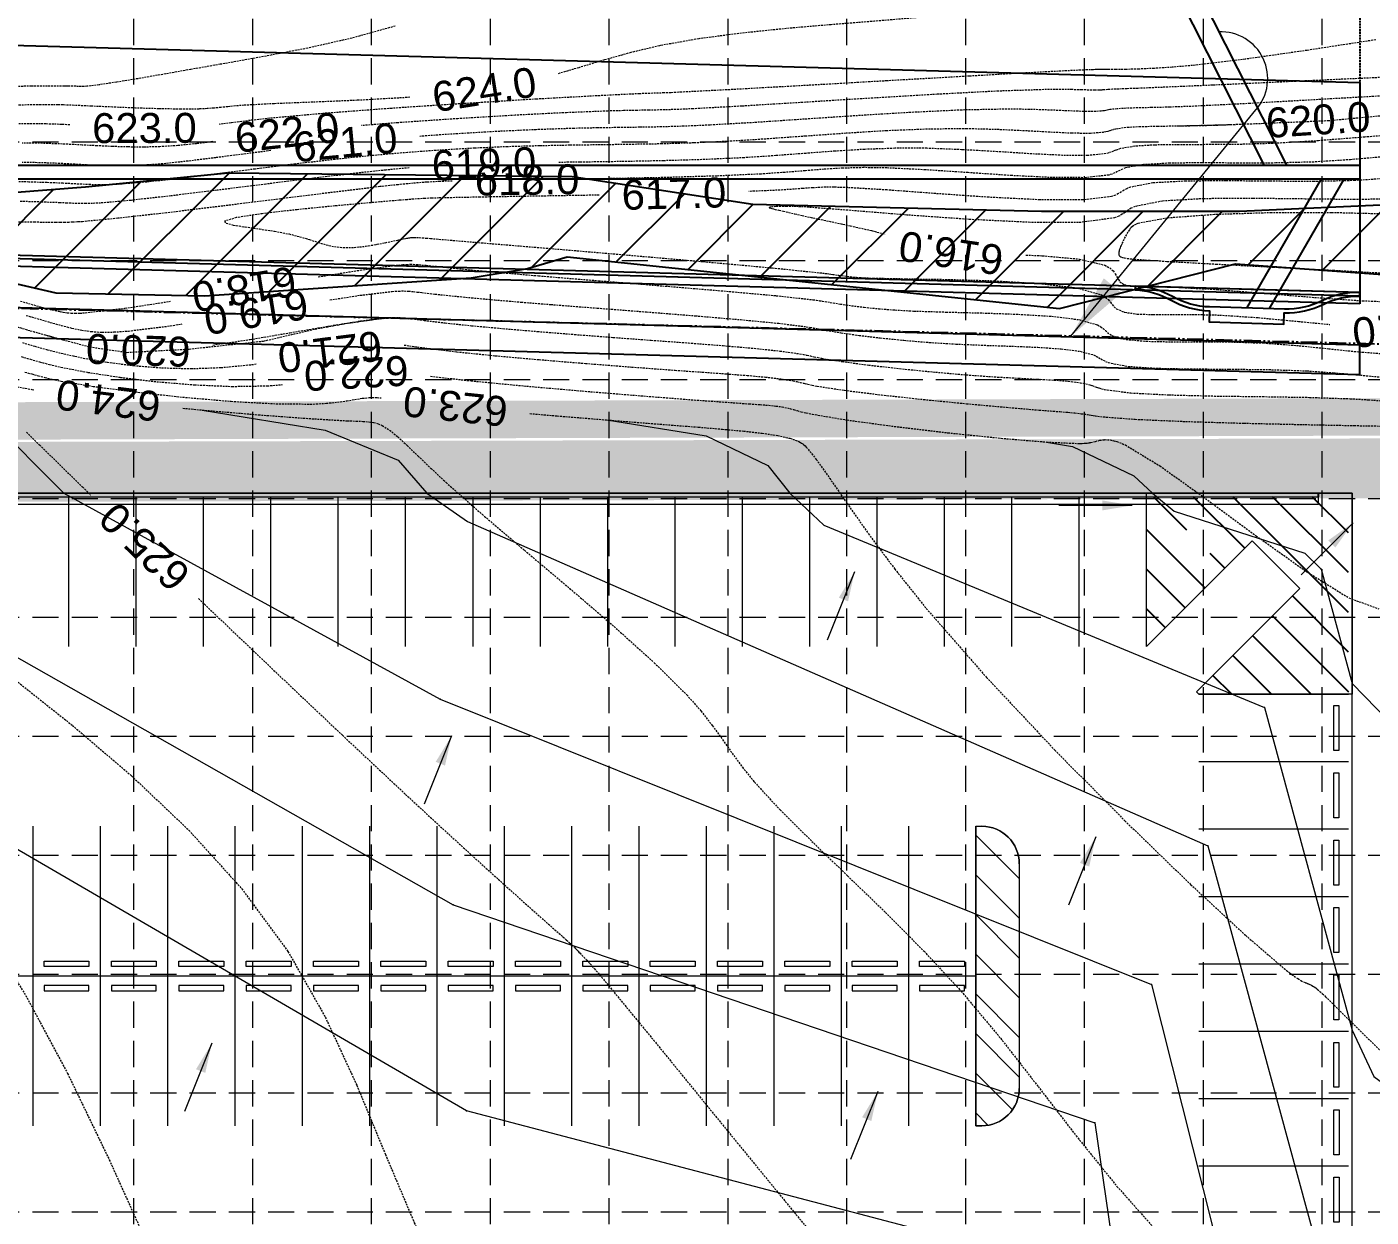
# Model space of a CAD drawing. Extents: x 299711 to 300729, y 199411 to 200048.
# Drawn here: x 300078.5 to 300258.1, y 199807.9 to 199966.8 of the extents above; entities that cross this region are included whole.
import ezdxf
from ezdxf.enums import TextEntityAlignment as Align

# ---------------------------------------------------------------- set-up
doc = ezdxf.new("R2010")
doc.units = 0
doc.header["$MEASUREMENT"] = 0
doc.linetypes.add('HIDDEN', pattern=[0.375, 0.25, -0.125])
doc.linetypes.add('PHANTOM', pattern=[3.8, 2.25, -0.35, 0.25, -0.35, 0.25, -0.35])
for name, color, linetype in [('CONT-1', 252, 'Continuous'), ('CONT-2', 252, 'Continuous'), ('FIRM ON CONTOUR', 6, 'Continuous'), ('GRID', 254, 'HIDDEN'), ('Hide-Mark', 7, 'Continuous'), ('LIMITS OF DISTURBANCE', 1, 'HIDDEN'), ('PRO-CONCRETE', 5, 'Continuous'), ('PRO-CURB', 5, 'Continuous'), ('PRO-GRADE', 2, 'Continuous'), ('PRO-GRADE-ARROWS', 5, 'Continuous'), ('PRO-GUTTER LIP', 8, 'Continuous'), ('PRO-INLET', 6, 'Continuous'), ('PRO-PARKING', 6, 'Continuous'), ('PRO-PARKING-STOPS', 6, 'Continuous'), ('PRO-PAVEMENT', 1, 'Continuous'), ('PRO-ROW', 1, 'PHANTOM'), ('PRO-STORM SYS', 6, 'Continuous'), ('PRO-SUBGRADE', 5, 'Continuous'), ('PRO-SW-STREET', 6, 'Continuous'), ('SILT FENCE', 200, 'Continuous'), ('STREET-NAME', 1, 'Continuous'), ('WATER', 5, 'Continuous')]:
    doc.layers.add(name, color=color, linetype=linetype)
doc.styles.get("Standard").update_dxf_attribs({"font": 'ARIAL.TTF'})

msp = doc.modelspace()

# ---------------------------------------------------------------- hatches: boundary and pattern name
at = {"layer": 'PRO-PARKING', "linetype": 'Continuous'}
h = msp.add_hatch(dxfattribs=at)
h.set_pattern_fill('ANSI31', scale=30, angle=90, style=0)
h.paths.add_polyline_path([(300228.07, 199884.07), (300237.51, 199893.51), (300237.51, 199900.32), (300231.76, 199902.18), (300229.49, 199904.08), (300228.07, 199904.08)])
h.paths.add_polyline_path([(300232.74, 199898.1, -1), (300237.18, 199898.1, -1)], flags=16)
h.paths.add_polyline_path([(300242.21, 199898.21), (300248.58, 199891.85), (300237.51, 199880.79), (300237.51, 199878.75), (300255.06, 199878.75), (300255.06, 199880.95), (300251.9, 199892.58), (300249.37, 199894.15), (300243.35, 199898.43), (300237.51, 199900.32), (300237.51, 199893.51)])
h.paths.add_polyline_path([(300237.51, 199880.79), (300235.93, 199879.2), (300237, 199878.75), (300237.51, 199878.75)])
h.paths.add_polyline_path([(300235.48, 199878.75), (300237, 199878.75), (300235.93, 199879.2)])
h.paths.add_polyline_path([(300237.51, 199877.71), (300237.51, 199878.54), (300237, 199878.75), (300235.48, 199878.75), (300234.74, 199878.01), (300235.07, 199877.71)])
h.paths.add_polyline_path([(300239.53, 199877.71), (300237.51, 199878.54), (300237.51, 199877.71)])
h.paths.add_polyline_path([(300237.51, 199878.75), (300237.51, 199878.54), (300239.53, 199877.71), (300255.06, 199877.71), (300255.06, 199878.75)])
h.paths.add_polyline_path([(300255.06, 199890.62), (300251.9, 199892.58), (300255.06, 199880.95)])
h.paths.add_polyline_path([(300249.24, 199896.53), (300243.35, 199898.43), (300249.37, 199894.15), (300251.9, 199892.58), (300251.4, 199894.4)], flags=17)
h.paths.add_polyline_path([(300251.4, 199894.4), (300251.9, 199892.58), (300255.06, 199890.62), (300255.06, 199904.14, -0.18264), (300254.9, 199904.58), (300253.06, 199904.58), (300253.06, 199904.08), (300237.51, 199904.08), (300237.51, 199902.71), (300242.72, 199898.88), (300243.35, 199898.43), (300249.24, 199896.53)])
h.paths.add_polyline_path([(300237.51, 199902.71), (300237.51, 199900.32), (300243.35, 199898.43), (300242.72, 199898.88)])
h.paths.add_polyline_path([(300237.51, 199900.32), (300237.51, 199902.71), (300235.95, 199903.87), (300235.66, 199904.08), (300229.49, 199904.08), (300231.76, 199902.18)])
h.paths.add_polyline_path([(300235.66, 199904.08), (300235.95, 199903.87), (300237.51, 199902.71), (300237.51, 199904.08)])
h.paths.add_polyline_path([(300233.03, 199896.75), (300237.1, 199896.75), (300237.1, 199899.75), (300233.03, 199899.75)], flags=24)
at = {"layer": 'PRO-PARKING', "linetype": 'Continuous', "lineweight": 0}
h = msp.add_hatch(dxfattribs=at)
h.set_pattern_fill('ANSI31', scale=30, angle=90, style=0)
edge = h.paths.add_edge_path()
edge.add_line((300205.25, 199820.07), (300205.25, 199860.07))
edge.add_line((300205.25, 199860.07), (300206.07, 199860.07))
edge.add_arc((300206.07, 199855.07), 5, 0.0021, 90, ccw=False)
edge.add_line((300211.07, 199855.07), (300211.07, 199825.07))
edge.add_arc((300206.07, 199825.07), 5, -90, 0.0021, ccw=False)
edge.add_line((300206.07, 199820.07), (300205.25, 199820.07))
at = {"layer": 'WATER'}
h = msp.add_hatch(dxfattribs=at)
h.set_pattern_fill('ANSI31', color=256, scale=60, style=0)
h.paths.add_polyline_path([(300024.18, 199948.5), (300022.34, 199944.48), (300033.27, 199938.38), (300054.73, 199935.24), (300069.35, 199934.28), (300082.32, 199931.31), (300102.17, 199930.9), (300137.81, 199933.31), (300145.36, 199934.58), (300150.65, 199936.13), (300216.43, 199929.21), (300239.97, 199935.21), (300309.48, 199930.14), (300388.06, 199931.32), (300401.65, 199934.28), (300431.19, 199932.51), (300460.14, 199930.14), (300468.41, 199924.83), (300479.63, 199924.24), (300485.54, 199921.88), (300518.63, 199923.65), (300538.71, 199920.1), (300525.12, 199922.47), (300533.1, 199864.82), (300538.77, 199829.85), (300537.83, 199784.49), (300528.37, 199740.08), (300530.26, 199724.02), (300532.15, 199712.68), (300534.04, 199695.67), (300534.04, 199677.71), (300534.04, 199662.6), (300533.1, 199645.59), (300531.21, 199633.3), (300531.21, 199613.46), (300531.21, 199603.06), (300531.21, 199589.83), (300531.36, 199574.7), (300530.43, 199553.34), (300539.72, 199544.05), (300551.33, 199541.73), (300549.94, 199549.62), (300551.33, 199555.19), (300545.42, 199554.57), (300540.69, 199561.46), (300536.47, 199582.13), (300537.35, 199596.58), (300538.79, 199622.53), (300540.18, 199640.64), (300539.25, 199662), (300539.72, 199694.97), (300536.93, 199713.54), (300535.07, 199727.47), (300535.54, 199739.55), (300544.71, 199775.38), (300545.8, 199796.59), (300544.83, 199821.74), (300545.76, 199845.42), (300538.32, 199864.46), (300537.86, 199884.89), (300536.47, 199912.75), (300537.87, 199929.16), (300536.02, 199947.27), (300545.31, 199971.88), (300539.73, 199994.17), (300535.55, 200011.35), (300523.47, 200017.86), (300528.58, 199979.31), (300523.94, 199961.2), (300513.72, 199943.56), (300495.6, 199941.23), (300472.38, 199944.49), (300446.83, 199946.81), (300411.06, 199943.56), (300349.74, 199935.2), (300335.81, 199937.52), (300307.01, 199940.31), (300271.24, 199943.56), (300240.5, 199942.18), (300214.02, 199942.18), (300175.46, 199943.1), (300151.31, 199946.82), (300105.32, 199947.28), (300086.27, 199945.43), (300062.12, 199943.57), (300053.29, 199943.57)])

# ---------------------------------------------------------------- linework, layer by layer
at = {"layer": 'CONT-1', "color": 25, "linetype": 'HIDDEN', "lineweight": 0}
for points in [[(300127.67, 199966.94), (300121.9, 199965.34), (300115.98, 199964), (300110.06, 199962.87), (300104.29, 199961.84), (300100.33, 199961.15), (300096.63, 199960.5), (300093.29, 199959.92), (300090.41, 199959.45), (300088.1, 199959.1), (300086.46, 199958.91), (300086.05, 199958.88), (300085.7, 199958.88), (300085.37, 199958.88), (300085.02, 199958.9), (300084.6, 199958.91), (300084.09, 199958.93), (300083.99, 199958.93), (300083.89, 199958.94), (300083.78, 199958.94), (300083.67, 199958.94), (300083.56, 199958.94), (300083.44, 199958.94), (300079.06, 199958.92), (300072.69, 199958.79)], [(300241.03, 199953.83), (300239.48, 199953.75), (300235.73, 199953.63), (300232.44, 199953.58), (300229.6, 199953.54), (300227.24, 199953.49), (300225.34, 199953.39), (300223.92, 199953.18), (300223.65, 199953.11), (300223.4, 199953.03), (300223.15, 199952.96), (300222.9, 199952.88), (300222.63, 199952.81), (300222.34, 199952.75), (300220.56, 199952.61), (300218.13, 199952.63), (300215.15, 199952.77), (300211.74, 199952.96), (300208.01, 199953.13), (300204.06, 199953.23), (300198.77, 199953.18), (300193.37, 199952.96), (300187.93, 199952.63), (300182.5, 199952.24), (300177.17, 199951.86), (300171.99, 199951.54), (300167.58, 199951.34), (300163.32, 199951.21), (300159.15, 199951.14), (300155.06, 199951.08), (300151, 199951.03), (300146.94, 199950.95), (300142.67, 199950.83), (300138.33, 199950.64), (300133.88, 199950.39), (300129.31, 199950.06), (300124.56, 199949.65), (300119.63, 199949.14), (300114.31, 199948.52), (300108.94, 199947.85), (300103.71, 199947.18), (300098.83, 199946.58), (300094.49, 199946.11), (300090.88, 199945.82), (300089.42, 199945.76), (300088.12, 199945.74), (300086.92, 199945.77), (300085.76, 199945.82), (300084.57, 199945.88), (300083.29, 199945.95), (300081.14, 199946.04), (300078.73, 199946.12), (300076.14, 199946.17)], [(300260.19, 199941.83), (300252.78, 199942.02), (300244.77, 199942.01), (300237.14, 199941.77), (300230.86, 199941.3), (300226.9, 199940.58), (300226.63, 199940.46), (300226.39, 199940.33), (300226.2, 199940.2), (300226.04, 199940.05), (300225.9, 199939.9), (300225.78, 199939.74), (300225.58, 199939.44), (300225.39, 199939.12), (300225.21, 199938.79), (300225.05, 199938.46), (300224.9, 199938.13), (300224.76, 199937.82), (300224.68, 199937.65), (300224.61, 199937.49), (300224.55, 199937.33), (300224.49, 199937.18), (300224.44, 199937.04), (300224.4, 199936.9), (300224.37, 199936.76), (300224.36, 199936.63), (300224.36, 199936.51), (300224.38, 199936.4), (300224.43, 199936.3), (300224.51, 199936.21), (300224.65, 199936.11), (300224.85, 199936.04), (300225.12, 199935.98), (300225.47, 199935.92), (300225.9, 199935.87), (300226.42, 199935.82), (300230.85, 199935.52), (300237.35, 199935.16), (300245.03, 199934.75), (300253, 199934.34), (300260.38, 199933.93)], [(300103.3, 199924.35), (300108.28, 199925.09), (300113.61, 199925.99), (300118.65, 199926.86), (300123.05, 199927.57), (300126.48, 199927.97), (300127.47, 199928.02), (300128.32, 199928.01), (300129.1, 199927.96), (300129.86, 199927.87), (300130.65, 199927.76), (300131.54, 199927.64), (300134.33, 199927.3), (300137.89, 199926.93), (300142.07, 199926.55), (300146.71, 199926.16), (300151.66, 199925.76), (300156.78, 199925.37), (300161.9, 199924.99), (300166.86, 199924.63), (300171.5, 199924.27), (300175.63, 199923.91), (300179.09, 199923.55), (300181.72, 199923.18), (300182.24, 199923.09), (300182.71, 199922.99), (300183.17, 199922.89), (300183.63, 199922.79), (300184.13, 199922.69), (300184.67, 199922.58), (300187.39, 199922.14), (300190.95, 199921.67), (300195.09, 199921.2), (300199.52, 199920.76), (300203.98, 199920.37), (300208.2, 199920.07), (300210.99, 199919.92), (300213.49, 199919.79), (300215.71, 199919.67), (300217.62, 199919.52), (300219.23, 199919.32), (300220.52, 199919.03), (300220.82, 199918.93), (300221.11, 199918.83), (300221.4, 199918.72), (300221.72, 199918.62), (300222.07, 199918.51), (300222.46, 199918.41), (300225.97, 199917.95), (300231.06, 199917.69), (300237.14, 199917.54), (300243.61, 199917.46), (300249.86, 199917.36), (300255.29, 199917.18), (300257.68, 199917.04), (300259.7, 199916.89)], [(300076.8, 199926.88), (300078.91, 199926.26), (300081.01, 199925.66), (300083.1, 199925.1), (300083.46, 199925.01)], [(300078.42, 199912.69), (300080.13, 199911.01), (300085.88, 199905.4), (300086.98, 199904.34)], [(300101.4, 199890.48), (300102.18, 199889.73), (300111.45, 199880.9), (300120.62, 199872.23), (300129.06, 199864.33), (300133.73, 199860.02), (300137.86, 199856.24), (300141.45, 199852.99), (300144.5, 199850.25), (300147.01, 199848.02), (300148.98, 199846.28), (300149.57, 199845.77), (300150.09, 199845.31), (300150.54, 199844.91), (300150.94, 199844.55), (300151.28, 199844.23), (300151.57, 199843.95), (300151.72, 199843.81), (300151.85, 199843.67), (300151.98, 199843.53), (300152.11, 199843.4), (300152.23, 199843.27), (300152.37, 199843.13), (300152.61, 199842.88), (300152.9, 199842.58), (300153.26, 199842.2), (300153.72, 199841.7), (300154.29, 199841.05), (300155.02, 199840.22), (300162.2, 199831.52), (300173.38, 199817.8), (300186.91, 199801.3)]]:
    msp.add_lwpolyline(points, dxfattribs=at)
at = {"layer": 'CONT-2', "color": 43, "linetype": 'HIDDEN', "lineweight": 0}
for points in [[(300258.78, 199974.02), (300251.76, 199972.64), (300243.9, 199971.71), (300235.74, 199971.08), (300227.79, 199970.64), (300220.6, 199970.24), (300216.09, 199969.92), (300212.06, 199969.57), (300208.33, 199969.19), (300204.71, 199968.81), (300201.02, 199968.42), (300197.06, 199968.04), (300191.72, 199967.59), (300185.93, 199967.13), (300179.94, 199966.62), (300173.97, 199966), (300168.23, 199965.25), (300162.97, 199964.32), (300159.16, 199963.41), (300155.63, 199962.42), (300152.21, 199961.39), (300149.35, 199960.56)], [(300258.7, 199965.11), (300249.53, 199963.7), (300241.26, 199962.52), (300234.23, 199961.69), (300231.49, 199961.45), (300229.09, 199961.3), (300227.04, 199961.2), (300225.33, 199961.16), (300223.97, 199961.14), (300222.97, 199961.14), (300222.75, 199961.14), (300222.55, 199961.14), (300222.37, 199961.14), (300222.2, 199961.14), (300222.04, 199961.14), (300221.89, 199961.14), (300221.85, 199961.14), (300221.81, 199961.14), (300221.77, 199961.14), (300221.74, 199961.14), (300221.7, 199961.14), (300221.66, 199961.14), (300221.46, 199961.13), (300221.23, 199961.13), (300220.94, 199961.12), (300220.6, 199961.11), (300220.18, 199961.1), (300219.67, 199961.08), (300213.67, 199960.78), (300204.39, 199960.26), (300193.37, 199959.63), (300182.18, 199958.99), (300172.39, 199958.45), (300165.56, 199958.1), (300164.49, 199958.05), (300163.61, 199958.02), (300162.84, 199957.99), (300162.09, 199957.97), (300161.28, 199957.94), (300160.31, 199957.91), (300154.65, 199957.63), (300146.54, 199957.19), (300137.04, 199956.61), (300127.18, 199955.96), (300118, 199955.27), (300110.55, 199954.6), (300107.92, 199954.3), (300105.74, 199954.03), (300104.14, 199953.82)], [(300260.35, 199960.12), (300248.05, 199959.56), (300236.94, 199959.05), (300228.65, 199958.7), (300226.87, 199958.63), (300225.46, 199958.58), (300224.38, 199958.54), (300223.55, 199958.5), (300222.92, 199958.47), (300222.42, 199958.43), (300222.31, 199958.42), (300222.2, 199958.41), (300222.1, 199958.4), (300221.99, 199958.4), (300221.88, 199958.39), (300221.77, 199958.38), (300221.16, 199958.38), (300220.38, 199958.4), (300219.39, 199958.43), (300218.14, 199958.46), (300216.6, 199958.48), (300214.72, 199958.47), (300208.26, 199958.26), (300200.12, 199957.84), (300191.14, 199957.31), (300182.15, 199956.75), (300173.98, 199956.25), (300167.48, 199955.9), (300165.19, 199955.8), (300163.29, 199955.75), (300161.59, 199955.71), (300159.94, 199955.69), (300158.16, 199955.65), (300156.07, 199955.6), (300150.58, 199955.38), (300143.71, 199955.04), (300136.02, 199954.58), (300128.07, 199954.04), (300123.18, 199953.65)], [(300129.63, 199957.44), (300128.89, 199957.38), (300122.61, 199957.03), (300116.67, 199956.78), (300111.49, 199956.58), (300107.47, 199956.37), (300106.3, 199956.28), (300105.29, 199956.18), (300104.38, 199956.08), (300103.48, 199956), (300102.54, 199955.92), (300101.47, 199955.87), (300099, 199955.85), (300096.09, 199955.9), (300092.97, 199956), (300089.88, 199956.13), (300087.06, 199956.25), (300084.75, 199956.36), (300083.98, 199956.39), (300083.28, 199956.41), (300082.62, 199956.43), (300081.93, 199956.43), (300081.16, 199956.44), (300080.27, 199956.43), (300076.26, 199956.38)], [(300261.45, 199957.72), (300251.37, 199957.15), (300241.91, 199956.61), (300234.03, 199956.22), (300231.19, 199956.12), (300228.83, 199956.06), (300226.9, 199956.02), (300225.36, 199955.97), (300224.14, 199955.9), (300223.19, 199955.79), (300223, 199955.75), (300222.81, 199955.72), (300222.63, 199955.68), (300222.44, 199955.64), (300222.24, 199955.61), (300222.03, 199955.58), (300220.86, 199955.52), (300219.3, 199955.55), (300217.38, 199955.63), (300215.09, 199955.73), (300212.43, 199955.82), (300209.42, 199955.85), (300203.36, 199955.73), (300196.58, 199955.41), (300189.46, 199954.98), (300182.36, 199954.51), (300175.65, 199954.06), (300169.7, 199953.72), (300166.29, 199953.57), (300163.24, 199953.48), (300160.38, 199953.43), (300157.58, 199953.39), (300154.68, 199953.35), (300151.54, 199953.28), (300146.51, 199953.11), (300140.91, 199952.85), (300134.91, 199952.5), (300130.96, 199952.22)], [(300084.17, 199953.76), (300083.12, 199953.81), (300082.04, 199953.85), (300081, 199953.87), (300079.91, 199953.89), (300078.72, 199953.89), (300077.36, 199953.88)], [(300103.29, 199951.51), (300101.12, 199951.24), (300098.64, 199950.99), (300096.2, 199950.83), (300094.09, 199950.78), (300091.97, 199950.8), (300089.87, 199950.86), (300087.82, 199950.96), (300085.83, 199951.06), (300083.94, 199951.16), (300082.4, 199951.22), (300080.9, 199951.27), (300079.4, 199951.31), (300077.83, 199951.33)], [(300263.44, 199952.61), (300257.26, 199952.12), (300251.04, 199951.63), (300244.96, 199951.27), (300240.45, 199951.14), (300236.24, 199951.11), (300232.44, 199951.1), (300229.16, 199951.06), (300226.51, 199950.9), (300224.61, 199950.58), (300224.27, 199950.47), (300223.96, 199950.36), (300223.67, 199950.24), (300223.37, 199950.12), (300223.04, 199950.01), (300222.67, 199949.91), (300220.27, 199949.66), (300216.86, 199949.68), (300212.73, 199949.88), (300208.14, 199950.17), (300203.37, 199950.44), (300198.71, 199950.62), (300194.42, 199950.62), (300190.37, 199950.48), (300186.45, 199950.24), (300182.54, 199949.95), (300178.52, 199949.64), (300174.29, 199949.36), (300169.03, 199949.12), (300163.51, 199948.96), (300157.9, 199948.85), (300152.38, 199948.77), (300149.53, 199948.74)], [(300111.05, 199950.31), (300107.71, 199949.89), (300103.7, 199949.37), (300099.99, 199948.91), (300096.6, 199948.55), (300093.54, 199948.33), (300091.72, 199948.27), (300090.01, 199948.27), (300088.38, 199948.31), (300086.8, 199948.38), (300085.22, 199948.47), (300083.62, 199948.56), (300081.76, 199948.64), (300079.83, 199948.7), (300077.81, 199948.74)], [(300129.55, 199948.01), (300126.42, 199947.72), (300122.66, 199947.32), (300116.81, 199946.63), (300110.39, 199945.84), (300103.88, 199945.02), (300097.72, 199944.27), (300092.37, 199943.67), (300088.3, 199943.31), (300087.23, 199943.26), (300086.32, 199943.24), (300085.49, 199943.24), (300084.68, 199943.27), (300083.83, 199943.3), (300082.88, 199943.35), (300080.43, 199943.44), (300077.48, 199943.53)], [(300260.02, 199949.51), (300255.34, 199949.1), (300250.44, 199948.79), (300245.35, 199948.66), (300240.27, 199948.65), (300235.46, 199948.68), (300231.18, 199948.64), (300227.69, 199948.44), (300225.27, 199948), (300224.87, 199947.85), (300224.52, 199947.68), (300224.19, 199947.52), (300223.85, 199947.35), (300223.47, 199947.19), (300223.03, 199947.05), (300219.95, 199946.7), (300215.45, 199946.71), (300210.04, 199946.98), (300204.22, 199947.37), (300198.5, 199947.75), (300193.38, 199948), (300190.26, 199948.04), (300187.53, 199947.97), (300184.99, 199947.82), (300182.44, 199947.62), (300179.7, 199947.4), (300176.56, 199947.19), (300170.64, 199946.92), (300163.82, 199946.72), (300156.61, 199946.57), (300155.29, 199946.56)], [(300135.29, 199946.25), (300133.68, 199946.19), (300131.9, 199946.1), (300130.09, 199945.96), (300128.06, 199945.76), (300125.64, 199945.5), (300119.66, 199944.78), (300112.4, 199943.88), (300104.62, 199942.91), (300097.1, 199942), (300090.6, 199941.27), (300085.88, 199940.82), (300085.2, 199940.78), (300084.6, 199940.75), (300084.04, 199940.73), (300083.5, 199940.72), (300082.93, 199940.72), (300082.31, 199940.72), (300079.52, 199940.74), (300076.05, 199940.77)], [(300259.47, 199946.55), (300255.89, 199946.31), (300250.46, 199946.19), (300244.58, 199946.22), (300238.72, 199946.28), (300233.34, 199946.24), (300228.92, 199946), (300225.92, 199945.42), (300225.46, 199945.23), (300225.07, 199945.01), (300224.71, 199944.8), (300224.33, 199944.58), (300223.91, 199944.38), (300223.39, 199944.19), (300219.56, 199943.73), (300213.83, 199943.74), (300207.01, 199944.08), (300199.92, 199944.57), (300193.36, 199945.06), (300188.15, 199945.37), (300186.33, 199945.42), (300184.84, 199945.41), (300183.5, 199945.35), (300182.14, 199945.25), (300180.61, 199945.14), (300178.73, 199945.02), (300174.92, 199944.86)], [(300154.93, 199944.37), (300146.65, 199944.23), (300139.01, 199944.1), (300133.54, 199943.99), (300132.53, 199943.96), (300131.68, 199943.92), (300130.91, 199943.88), (300130.12, 199943.83), (300129.26, 199943.76), (300128.22, 199943.68), (300124.44, 199943.36), (300119.64, 199942.93), (300114.55, 199942.42), (300109.91, 199941.89), (300106.43, 199941.36), (300104.85, 199940.88), (300105.07, 199940.62), (300106.07, 199940.37), (300107.63, 199940.12), (300109.54, 199939.85), (300111.56, 199939.54), (300113.49, 199939.18), (300114.93, 199938.82), (300116.2, 199938.43), (300117.35, 199938.06), (300118.45, 199937.73), (300119.55, 199937.49), (300120.71, 199937.36), (300122.17, 199937.38), (300123.71, 199937.54), (300125.25, 199937.8), (300126.71, 199938.09), (300128.02, 199938.37), (300129.09, 199938.59), (300129.24, 199938.62), (300129.38, 199938.64), (300129.51, 199938.66), (300129.64, 199938.67), (300129.77, 199938.69), (300129.9, 199938.7), (300130.2, 199938.72), (300130.52, 199938.72), (300130.88, 199938.7), (300131.29, 199938.67), (300131.8, 199938.63), (300132.4, 199938.58), (300138.41, 199938.07), (300147.48, 199937.32), (300158.12, 199936.42), (300168.83, 199935.49), (300178.09, 199934.65), (300184.42, 199934), (300184.76, 199933.96), (300185.08, 199933.92), (300185.37, 199933.89), (300185.64, 199933.85), (300185.9, 199933.82), (300186.14, 199933.78), (300186.96, 199933.67), (300187.71, 199933.57), (300188.46, 199933.48), (300189.3, 199933.4), (300190.3, 199933.34), (300191.55, 199933.29), (300195.92, 199933.2), (300201.57, 199933.11), (300207.75, 199932.93), (300213.73, 199932.58), (300218.74, 199931.98), (300222.05, 199931.06), (300222.57, 199930.74), (300222.95, 199930.41), (300223.25, 199930.07), (300223.49, 199929.74), (300223.75, 199929.44), (300224.05, 199929.17), (300225.18, 199928.72), (300226.84, 199928.49), (300228.99, 199928.42), (300231.57, 199928.43), (300234.55, 199928.43), (300237.86, 199928.35), (300242.99, 199928.01), (300248.39, 199927.5), (300252.59, 199927.1)], [(300261.26, 199943.85), (300255.85, 199943.78), (300249.29, 199943.85), (300242.32, 199943.93), (300235.71, 199943.89), (300230.2, 199943.57), (300226.55, 199942.85), (300226.03, 199942.61), (300225.6, 199942.35), (300225.22, 199942.07), (300224.82, 199941.81), (300224.37, 199941.55), (300223.8, 199941.33), (300219.34, 199940.73), (300212.51, 199940.73), (300204.39, 199941.12), (300196.04, 199941.71), (300188.54, 199942.32), (300182.97, 199942.74), (300182.58, 199942.77), (300182.21, 199942.79), (300181.86, 199942.81), (300181.53, 199942.82), (300181.22, 199942.83), (300180.91, 199942.84), (300180.01, 199942.86), (300179.23, 199942.86), (300178.57, 199942.84), (300178.08, 199942.81), (300177.76, 199942.77), (300177.63, 199942.72), (300177.65, 199942.69), (300177.73, 199942.65), (300177.85, 199942.62), (300178.02, 199942.58), (300178.23, 199942.53), (300178.46, 199942.47), (300178.96, 199942.36), (300179.56, 199942.22), (300180.26, 199942.05), (300181.08, 199941.86), (300182.04, 199941.65), (300183.13, 199941.41), (300185.68, 199940.87), (300188.51, 199940.27), (300191.33, 199939.63), (300193.15, 199939.16)], [(300211.96, 199936.36), (300214.13, 199936.28), (300219.09, 199935.83), (300222.51, 199935.02), (300223.16, 199934.65), (300223.6, 199934.26), (300223.9, 199933.86), (300224.12, 199933.46), (300224.31, 199933.1), (300224.53, 199932.8), (300225.07, 199932.44), (300225.87, 199932.23), (300226.96, 199932.14), (300228.34, 199932.12), (300230.05, 199932.11), (300232.1, 199932.07), (300237.48, 199931.76), (300243.84, 199931.26), (300250.54, 199930.71), (300256.95, 199930.26), (300262.45, 199930.06)], [(300117.37, 199933.45), (300122.98, 199934.35), (300128.05, 199935.03), (300128.68, 199935.09), (300129.22, 199935.12), (300129.68, 199935.13), (300130.09, 199935.13), (300130.48, 199935.11), (300130.85, 199935.09), (300131.83, 199935), (300132.95, 199934.89), (300134.28, 199934.75), (300135.89, 199934.58), (300137.86, 199934.38), (300140.24, 199934.16), (300146.85, 199933.59), (300154.85, 199932.94), (300163.38, 199932.25), (300171.57, 199931.57), (300178.57, 199930.94), (300183.5, 199930.4), (300183.96, 199930.33), (300184.38, 199930.27), (300184.76, 199930.21), (300185.12, 199930.16), (300185.47, 199930.1), (300185.81, 199930.04), (300187.17, 199929.82), (300188.67, 199929.6), (300190.35, 199929.39), (300192.27, 199929.2), (300194.46, 199929.03), (300196.98, 199928.89), (300201.34, 199928.75), (300206.14, 199928.63), (300210.96, 199928.46), (300215.4, 199928.19), (300219.06, 199927.74), (300221.53, 199927.04), (300221.95, 199926.8), (300222.29, 199926.55), (300222.58, 199926.29), (300222.86, 199926.04), (300223.17, 199925.8), (300223.53, 199925.59), (300225.34, 199925.09), (300228, 199924.85), (300231.34, 199924.78), (300235.19, 199924.79), (300239.35, 199924.76), (300243.67, 199924.62), (300248.12, 199924.29), (300252.43, 199923.85), (300256.49, 199923.43), (300260.18, 199923.16)], [(300077.58, 199930.22), (300080.39, 199929.41), (300082.73, 199928.85), (300083.3, 199928.74), (300083.83, 199928.66), (300084.36, 199928.62), (300084.92, 199928.6), (300085.53, 199928.61), (300086.23, 199928.65), (300091.56, 199929.26), (300097.64, 199930.19)], [(300118.95, 199930.37), (300122.99, 199931), (300127.28, 199931.51), (300128.13, 199931.56), (300128.84, 199931.57), (300129.47, 199931.55), (300130.04, 199931.5), (300130.61, 199931.43), (300131.21, 199931.36), (300133, 199931.15), (300135.22, 199930.92), (300137.89, 199930.66), (300140.99, 199930.38), (300144.52, 199930.08), (300148.47, 199929.76), (300154.68, 199929.28), (300161.27, 199928.77), (300167.8, 199928.25), (300173.83, 199927.74), (300178.92, 199927.25), (300182.61, 199926.79), (300183.11, 199926.71), (300183.57, 199926.63), (300184, 199926.55), (300184.41, 199926.47), (300184.83, 199926.39), (300185.26, 199926.31), (300187.24, 199925.98), (300189.67, 199925.64), (300192.5, 199925.3), (300195.64, 199924.98), (300199.03, 199924.7), (300202.59, 199924.48), (300206.36, 199924.32), (300210.07, 199924.19), (300213.56, 199924.05), (300216.66, 199923.84), (300219.19, 199923.51), (300221.01, 199923.03), (300221.36, 199922.87), (300221.67, 199922.69), (300221.97, 199922.51), (300222.27, 199922.33), (300222.6, 199922.16), (300222.99, 199922), (300225.58, 199921.5), (300229.36, 199921.25), (300233.99, 199921.16), (300239.13, 199921.13), (300244.42, 199921.07), (300249.5, 199920.9), (300253.07, 199920.65), (300256.29, 199920.36), (300259.16, 199920.09)], [(300078.37, 199928.31), (300080.85, 199927.58), (300083.08, 199926.96), (300084.48, 199926.6), (300085.78, 199926.33), (300087.08, 199926.15), (300088.48, 199926.06), (300090.09, 199926.09), (300092.01, 199926.22), (300097.25, 199926.86), (300099.21, 199927.16)], [(300077.86, 199924.67), (300079.5, 199924.19), (300081.21, 199923.71), (300083.04, 199923.25), (300085.97, 199922.61), (300089.21, 199922.05), (300092.73, 199921.6), (300096.46, 199921.3), (300100.36, 199921.2), (300104.38, 199921.34), (300108.48, 199921.73), (300109.1, 199921.82)], [(300077.7, 199922.8), (300078.92, 199922.45), (300080.15, 199922.1), (300081.48, 199921.75), (300083, 199921.39), (300086.6, 199920.7), (300090.96, 199920.03), (300095.8, 199919.45), (300100.87, 199919.03), (300105.89, 199918.82), (300110.59, 199918.9), (300112.6, 199919.06)], [(300128.88, 199924.34), (300129.57, 199924.25), (300130.64, 199924.09), (300131.88, 199923.92), (300135.9, 199923.44), (300141.03, 199922.92), (300146.89, 199922.4), (300153.11, 199921.89), (300159.29, 199921.41), (300165.08, 199920.98), (300168.68, 199920.73), (300171.89, 199920.5), (300174.72, 199920.29), (300177.16, 199920.07), (300179.2, 199919.83), (300180.84, 199919.57), (300181.34, 199919.46), (300181.81, 199919.35), (300182.29, 199919.24), (300182.81, 199919.12), (300183.39, 199918.99), (300184.07, 199918.85), (300187.72, 199918.3), (300192.64, 199917.69), (300198.28, 199917.08), (300204.04, 199916.51), (300209.38, 199916.03), (300213.71, 199915.66), (300215.24, 199915.54), (300216.51, 199915.45), (300217.56, 199915.36), (300218.48, 199915.28), (300219.34, 199915.18), (300220.19, 199915.06), (300220.43, 199915.02), (300220.68, 199914.97), (300220.95, 199914.93), (300221.24, 199914.88), (300221.56, 199914.84), (300221.91, 199914.79), (300226.58, 199914.43), (300233.3, 199914.14), (300241.08, 199913.91), (300248.92, 199913.73), (300255.84, 199913.59), (300260.82, 199913.5)], [(300074.91, 199919.14), (300079.12, 199918.43), (300079.45, 199918.37)], [(300078.19, 199920.72), (300079.12, 199920.48), (300079.99, 199920.25), (300080.86, 199920.02), (300081.84, 199919.78), (300083.01, 199919.54), (300087.3, 199918.83), (300092.92, 199918.08), (300099.28, 199917.39), (300105.77, 199916.83), (300111.78, 199916.5), (300116.73, 199916.46), (300118.48, 199916.57), (300119.94, 199916.72), (300121.19, 199916.9), (300122.27, 199917.08), (300123.26, 199917.23), (300124.21, 199917.32), (300125.25, 199917.33), (300125.8, 199917.3)], [(300132.41, 199920.18), (300137.81, 199919.57), (300144.86, 199918.89), (300152.67, 199918.21), (300160.5, 199917.57), (300167.62, 199917.02), (300173.29, 199916.61), (300175.01, 199916.49), (300176.43, 199916.39), (300177.59, 199916.3), (300178.56, 199916.2), (300179.37, 199916.09), (300180.08, 199915.95), (300180.49, 199915.84), (300180.92, 199915.72), (300181.39, 199915.59), (300181.94, 199915.44), (300182.61, 199915.28), (300183.43, 199915.11), (300188.04, 199914.34), (300194.38, 199913.48), (300201.54, 199912.63), (300208.63, 199911.9), (300214.73, 199911.39), (300218.95, 199911.2), (300219.23, 199911.2), (300219.49, 199911.21), (300219.73, 199911.22), (300219.95, 199911.24), (300220.15, 199911.26), (300220.34, 199911.28), (300220.39, 199911.29), (300220.44, 199911.3), (300220.49, 199911.31), (300220.54, 199911.32), (300220.59, 199911.33), (300220.63, 199911.34), (300221.24, 199911.48), (300221.83, 199911.63), (300222.47, 199911.71), (300223.22, 199911.67), (300224.12, 199911.46), (300225.25, 199911), (300229.86, 199908.21), (300235.95, 199903.87), (300242.72, 199898.88), (300249.37, 199894.15), (300255.1, 199890.59), (300259.12, 199889.11)], [(300099.29, 199915.91), (300101.87, 199915.67), (300109.41, 199915.03), (300116.16, 199914.53), (300121.25, 199914.23), (300122.42, 199914.19), (300123.36, 199914.15), (300124.14, 199914.09), (300124.8, 199914), (300125.39, 199913.84), (300125.95, 199913.6), (300126.93, 199912.98), (300128.02, 199912.09), (300129.28, 199910.93), (300130.74, 199909.52), (300132.46, 199907.87), (300134.47, 199905.99), (300139.29, 199901.74), (300144.95, 199896.93), (300150.98, 199891.85), (300156.92, 199886.76), (300162.29, 199881.92), (300166.64, 199877.62), (300168.53, 199875.47), (300170.07, 199873.5), (300171.42, 199871.65), (300172.7, 199869.83), (300174.07, 199867.96), (300175.68, 199865.97), (300179.11, 199862.25), (300183.34, 199858.06), (300188.12, 199853.46), (300193.21, 199848.55), (300198.35, 199843.38), (300203.3, 199838.05), (300208.57, 199831.76), (300213.58, 199825.33), (300218.66, 199818.74), (300224.13, 199811.98), (300230.32, 199805.02)], [(300145.68, 199915.19), (300149.33, 199914.88), (300155.89, 199914.35), (300162.31, 199913.84), (300168.21, 199913.38), (300171.41, 199913.11), (300174.25, 199912.85), (300176.72, 199912.57), (300178.79, 199912.26), (300180.43, 199911.89), (300181.63, 199911.45), (300181.82, 199911.35), (300181.99, 199911.25), (300182.15, 199911.13), (300182.3, 199911.01), (300182.46, 199910.87), (300182.61, 199910.71), (300183.95, 199909.07), (300185.74, 199906.54), (300188.05, 199903.2), (300190.92, 199899.14), (300194.44, 199894.43), (300198.65, 199889.15), (300206.7, 199879.95), (300215.82, 199870.25), (300225.19, 199860.8), (300233.97, 199852.3), (300241.33, 199845.49), (300246.45, 199841.08), (300247.19, 199840.5), (300247.8, 199840.06), (300248.3, 199839.72), (300248.71, 199839.47), (300249.05, 199839.3), (300249.33, 199839.18), (300249.41, 199839.15), (300249.48, 199839.12), (300249.54, 199839.09), (300249.61, 199839.07), (300249.68, 199839.04), (300249.74, 199839.02), (300249.92, 199838.94), (300250.11, 199838.85), (300250.29, 199838.74), (300250.49, 199838.62), (300250.69, 199838.48), (300250.9, 199838.31), (300251.21, 199838.05), (300251.57, 199837.72), (300252, 199837.31), (300252.53, 199836.8), (300253.16, 199836.16), (300253.95, 199835.38), (300260.68, 199828.78)], [(300065.56, 199888.32), (300069.24, 199885.5), (300076.69, 199879.78), (300084.53, 199873.55), (300092.44, 199866.81), (300100.1, 199859.54), (300107.18, 199851.72), (300113.34, 199843.36), (300118.33, 199834.58), (300122.54, 199825.48), (300126.36, 199816.25), (300130.22, 199807.12), (300134.53, 199798.31), (300139.69, 199790.02), (300145.86, 199782.53), (300152.75, 199775.49), (300159.86, 199768.64), (300166.67, 199761.73), (300172.68, 199754.49), (300177.39, 199746.65), (300180.28, 199738.83), (300182.25, 199730.65), (300182.26, 199730.61)], [(300029.39, 199870.16), (300035.54, 199868.58), (300043.28, 199866.94), (300049.53, 199865.41), (300051.73, 199864.62), (300053.51, 199863.77), (300055, 199862.87), (300056.28, 199861.91), (300057.48, 199860.92), (300058.7, 199859.89), (300060.59, 199858.39), (300062.7, 199856.72), (300065, 199854.76), (300067.49, 199852.4), (300070.11, 199849.53), (300072.86, 199846.02), (300078.3, 199837.48), (300083.89, 199827.05), (300089.46, 199815.52), (300094.81, 199803.69)]]:
    msp.add_lwpolyline(points, dxfattribs=at)
at = {"layer": 'FIRM ON CONTOUR', "color": 25, "linetype": 'HIDDEN', "lineweight": 0}
for points in [[(300252.43, 199954.29), (300243.66, 199953.92), (300238.58, 199953.73), (300232.44, 199953.58), (300229.6, 199953.54), (300227.24, 199953.49), (300225.34, 199953.39), (300223.92, 199953.18), (300223.65, 199953.11), (300223.4, 199953.03), (300223.15, 199952.96), (300222.9, 199952.88), (300222.63, 199952.81), (300222.34, 199952.75), (300220.56, 199952.61), (300218.13, 199952.63), (300215.15, 199952.77), (300211.74, 199952.96), (300208.01, 199953.13), (300204.06, 199953.23), (300198.77, 199953.18), (300193.37, 199952.96), (300187.93, 199952.63), (300182.5, 199952.24), (300177.17, 199951.86), (300171.99, 199951.54), (300167.58, 199951.34), (300163.32, 199951.21), (300159.15, 199951.14), (300155.06, 199951.08), (300151, 199951.03), (300146.94, 199950.95), (300142.67, 199950.83), (300138.33, 199950.64), (300133.88, 199950.39), (300129.31, 199950.06), (300124.56, 199949.65), (300119.63, 199949.14), (300114.31, 199948.52), (300108.94, 199947.85), (300103.71, 199947.18), (300098.83, 199946.58), (300094.49, 199946.11), (300090.88, 199945.82), (300089.42, 199945.76), (300088.12, 199945.74), (300086.92, 199945.77), (300085.76, 199945.82), (300084.57, 199945.88), (300083.29, 199945.95), (300081.14, 199946.04), (300078.73, 199946.12), (300076.14, 199946.17)], [(300259.3, 199954.93), (300252.43, 199954.29)], [(300076.8, 199926.88), (300078.91, 199926.26), (300082.9, 199925.16), (300086.86, 199924.1), (300091.83, 199923.37), (300100.13, 199923.81), (300110.08, 199924.88), (300116.97, 199926.48), (300121.39, 199927.27), (300125.32, 199927.83), (300127.47, 199928.02), (300128.32, 199928.01), (300129.1, 199927.96), (300129.86, 199927.87), (300130.65, 199927.76), (300131.54, 199927.64), (300134.33, 199927.3), (300137.89, 199926.93), (300142.07, 199926.55), (300146.71, 199926.16), (300151.66, 199925.76), (300156.78, 199925.37), (300161.9, 199924.99), (300166.86, 199924.63), (300171.5, 199924.27), (300175.63, 199923.91), (300179.09, 199923.55), (300181.72, 199923.18), (300182.24, 199923.09), (300182.71, 199922.99), (300183.17, 199922.89), (300183.63, 199922.79), (300184.13, 199922.69), (300184.67, 199922.58), (300187.39, 199922.14), (300190.95, 199921.67), (300195.09, 199921.2), (300199.52, 199920.76), (300203.98, 199920.37), (300208.2, 199920.07), (300210.99, 199919.92), (300213.49, 199919.79), (300215.71, 199919.67), (300217.62, 199919.52), (300219.23, 199919.32), (300220.52, 199919.03), (300220.82, 199918.93), (300221.11, 199918.83), (300221.4, 199918.72), (300221.72, 199918.62), (300222.07, 199918.51), (300222.46, 199918.41), (300225.97, 199917.95), (300231.06, 199917.69), (300237.14, 199917.54), (300243.61, 199917.46), (300249.86, 199917.36), (300255.29, 199917.18), (300257.68, 199917.04), (300259.7, 199916.89)]]:
    msp.add_lwpolyline(points, dxfattribs=at)
at = {"layer": 'GRID', "color": 252, "linetype": 'HIDDEN', "lineweight": 0, "ltscale": 14}
for p, q in [((300092.7, 200030.91), (300092.7, 199474.99)), ((300108.59, 200030.91), (300108.59, 199474.99)), ((300124.47, 200030.91), (300124.47, 199474.99)), ((300140.35, 200030.91), (300140.35, 199474.99)), ((300156.23, 200030.91), (300156.23, 199474.99)), ((300172.11, 200030.91), (300172.11, 199474.99)), ((300187.99, 200030.91), (300187.99, 199474.99)), ((300203.87, 200030.91), (300203.87, 199474.99)), ((300219.75, 200030.91), (300219.75, 199474.99)), ((300235.64, 200030.91), (300235.64, 199474.99)), ((300251.52, 200030.91), (300251.52, 199474.99)), ((299727.44, 199951.5), (300712.07, 199951.5)), ((299727.44, 199935.62), (300712.07, 199935.62)), ((299727.44, 199919.74), (300712.07, 199919.74)), ((299727.44, 199903.86), (300712.07, 199903.86)), ((299727.44, 199887.98), (300712.07, 199887.98)), ((299727.44, 199872.1), (300712.07, 199872.1)), ((299727.44, 199856.21), (300712.07, 199856.21)), ((299727.44, 199840.33), (300712.07, 199840.33)), ((299727.44, 199824.45), (300712.07, 199824.45)), ((299727.44, 199808.57), (300712.07, 199808.57))]:
    msp.add_line(p, q, dxfattribs=at)
at = {"layer": 'Hide-Mark', "linetype": 'Continuous', "lineweight": 0, "elevation": 0, "flags": 128}
for points in [[(300255.56, 199560.11), (300255.56, 199748.84), (300111.08, 199748.84), (300111.08, 199754.84), (300255.56, 199754.84), (300255.56, 199904.58), (300031.07, 199904.57)], [(300255.56, 199877.71), (300235.07, 199877.71), (300234.75, 199878.02), (300248.58, 199891.85), (300242.21, 199898.21), (300228.07, 199884.07), (300228.07, 199904.58), (300255.56, 199904.58), (300255.57, 199877.71)]]:
    msp.add_lwpolyline(points, dxfattribs=at)
msp.add_lwpolyline([(300205.25, 199820.07), (300205.25, 199860.07), (300206.07, 199860.07, -0.414203), (300211.07, 199855.07), (300211.07, 199825.07, -0.414224), (300206.07, 199820.07), (300205.25, 199820.07)], format="xyb", dxfattribs=at)
at = {"layer": 'LIMITS OF DISTURBANCE', "ltscale": 70, "const_width": 5, "flags": 128}
msp.add_lwpolyline([(299986.81, 199545.4), (300521.51, 199548.42), (300520.25, 199915.51), (299987.02, 199913.95), (299986.78, 199550.48)], close=True, dxfattribs=at)
at = {"layer": 'PRO-CONCRETE', "color": 7, "linetype": 'Continuous', "lineweight": 0}
msp.add_line((300245.73, 199904.58), (300237.33, 199904.58), dxfattribs=at)
at = {"layer": 'PRO-CURB', "color": 7, "linetype": 'Continuous', "lineweight": 0}
for p, q in [((300029.57, 199904.57, 0), (300255.56, 199904.58, 0)), ((300030.07, 199904.07, 0), (300251.06, 199904.08, 0)), ((300255.56, 199558.61, 0), (300255.56, 199904.58, 0))]:
    msp.add_line(p, q, dxfattribs=at)
at = {"layer": 'PRO-CURB', "color": 7, "linetype": 'Continuous'}
msp.add_line((300251.06, 199904.08, 0), (300251.06, 199904.58, 0), dxfattribs=at)
at = {"layer": 'PRO-GRADE', "color": 25, "linetype": 'Continuous', "lineweight": 0, "flags": 128}
msp.add_lwpolyline([(300014.92, 199557.79), (300034.4, 199558.6), (300069.85, 199558.6), (300069.85, 199559.1), (300030.36, 199559.1), (300085.56, 199574.34), (300205.56, 199597.74), (300238.25, 199641.26), (300228.29, 199730.33), (300211.61, 199751.84), (300216.35, 199781.14), (300213.33, 199802.1), (300137.18, 199822.07), (300065.43, 199863.8), (300029.42, 199882.12), (300027.16, 199884.06), (300028.04, 199884.06, 0.418684), (300030.07, 199886.06), (300030.07, 199894.88), (300029.57, 199894.88), (300023.95, 199898.96), (300011.59, 199936.2)], format="xyb", dxfattribs=at)
for points in [[(300066, 199918.27), (300073.4, 199914.52), (300083.39, 199904.57), (300133.66, 199877.07), (300228.72, 199838.95), (300250.68, 199751.84), (300255.56, 199736.06), (300268.02, 199720.78)], [(300101.87, 199915.67), (300118.33, 199912.99), (300128.06, 199908.97), (300131.89, 199904.57), (300137.32, 199900.8), (300236.28, 199857.44), (300255.56, 199786.56), (300268.17, 199773.74)], [(300155.89, 199914.35), (300169.24, 199912.21), (300177.49, 199908.24), (300180.39, 199904.57), (300184.95, 199900.3), (300243.84, 199875.92), (300255.56, 199832.84), (300258.46, 199826.66), (300291.63, 199802.41)], [(300214.73, 199911.39), (300218.2, 199910.79), (300226.36, 199906.86), (300228.89, 199904.58), (300231.76, 199902.18), (300249.24, 199896.53), (300251.4, 199894.4), (300255.56, 199879.12), (300260.47, 199874.12), (300339.85, 199822.83), (300345.51, 199820.03)], [(300031.1, 199906.88), (300034.89, 199904.57), (300074.41, 199884.18), (300135.42, 199849.57), (300221.16, 199820.47), (300231.14, 199751.84), (300241.92, 199733.2), (300255.56, 199672.88)]]:
    msp.add_lwpolyline(points, dxfattribs=at)
at = {"layer": 'PRO-GRADE', "color": 25, "linetype": 'Continuous', "lineweight": 0}
for p in [(300083.39, 199904.57, 0), (300131.89, 199904.57, 0), (300180.39, 199904.57, 0), (300228.89, 199904.58, 0), (300251.4, 199894.4, 0), (300255.56, 199879.12, 0), (300133.66, 199877.07, 0), (300243.84, 199875.92, 0), (300236.28, 199857.44, 0), (300135.42, 199849.57, 0), (300228.72, 199838.95, 0), (300255.56, 199832.84, 0), (300137.18, 199822.07, 0), (300221.16, 199820.47, 0)]:
    msp.add_point(p, dxfattribs=at)
at = {"layer": 'PRO-GRADE-ARROWS', "color": 7, "linetype": 'Continuous', "lineweight": 0}
for p, q in [((300226.17, 199902.93, 0), (300216.35, 199902.93, 0)), ((300255.67, 199900.61, 0), (300248.72, 199893.66, 0)), ((300189.07, 199894.07), (300185.4, 199884.95)), ((300135.2, 199872.14), (300131.54, 199863.02)), ((300221.29, 199858.65), (300217.63, 199849.53)), ((300103.17, 199831.09), (300099.5, 199821.97)), ((300192.18, 199824.67), (300188.51, 199815.56))]:
    msp.add_line(p, q, dxfattribs=at)
for points in [[(300222.17, 199902.26, 0), (300222.17, 199903.59, 0), (300226.17, 199902.93, 0)], [(300253.31, 199897.31, 0), (300252.37, 199898.25, 0), (300255.67, 199900.61, 0)], [(300188.19, 199890.11), (300186.96, 199890.61), (300189.07, 199894.07)], [(300134.33, 199868.18), (300133.09, 199868.68), (300135.2, 199872.14)], [(300220.42, 199854.69), (300219.18, 199855.18), (300221.29, 199858.65)], [(300102.29, 199827.13), (300101.06, 199827.63), (300103.17, 199831.09)], [(300191.3, 199820.71), (300190.07, 199821.21), (300192.18, 199824.67)]]:
    msp.add_solid(points, dxfattribs=at)
at = {"layer": 'PRO-GUTTER LIP', "linetype": 'Continuous', "lineweight": 0}
for p, q in [((300031.07, 199903.07, 0), (300251.06, 199903.08, 0)), ((300251.06, 199903.08, 0), (300251.06, 199904.08, 0))]:
    msp.add_line(p, q, dxfattribs=at)
at = {"layer": 'PRO-INLET', "color": 5, "linetype": 'Continuous', "flags": 128}
for points in [[(300251.75, 199929.81, -0.119532), (300256.56, 199930.89), (300256.56, 199931.37), (300226.58, 199932.2), (300226.56, 199931.72, -0.119179), (300231.29, 199930.38, 0.123106), (300236.49, 199928.93), (300236.45, 199927.43), (300246.44, 199927.15), (300246.48, 199928.65, 0.123106), (300251.75, 199929.81)], [(300256.56, 199931.37, 0.123106), (300251.53, 199930.26, -0.123106), (300246.5, 199929.15), (300236.5, 199929.43, -0.123106), (300231.54, 199930.81, 0.123106), (300226.58, 199932.2)]]:
    msp.add_lwpolyline(points, format="xyb", dxfattribs=at)
at = {"layer": 'PRO-PARKING', "color": 7, "linetype": 'Continuous', "lineweight": 0}
for p, q in [((300084.07, 199884.07, 0), (300084.07, 199904.07, 0)), ((300093.07, 199884.07, 0), (300093.07, 199904.07, 0)), ((300102.07, 199884.07, 0), (300102.07, 199904.07, 0)), ((300111.07, 199884.07, 0), (300111.07, 199904.07, 0)), ((300120.07, 199884.07, 0), (300120.07, 199904.07, 0)), ((300129.07, 199884.07, 0), (300129.07, 199904.07, 0)), ((300138.07, 199884.07, 0), (300138.07, 199904.07, 0)), ((300147.07, 199884.07, 0), (300147.07, 199904.07, 0)), ((300156.07, 199884.07, 0), (300156.07, 199904.07, 0)), ((300165.07, 199884.07, 0), (300165.07, 199904.07, 0)), ((300174.07, 199884.07, 0), (300174.07, 199904.07, 0)), ((300183.07, 199884.07, 0), (300183.07, 199904.07, 0)), ((300192.07, 199884.07, 0), (300192.07, 199904.07, 0)), ((300201.07, 199884.07, 0), (300201.07, 199904.07, 0)), ((300210.07, 199884.07, 0), (300210.07, 199904.08, 0)), ((300219.07, 199884.07, 0), (300219.07, 199904.08, 0)), ((300228.07, 199884.07, 0), (300228.07, 199904.08, 0)), ((300242.21, 199898.21, 0), (300228.07, 199884.07, 0)), ((300248.58, 199891.85, 0), (300242.21, 199898.21, 0)), ((300248.58, 199891.85, 0), (300234.74, 199878.01, 0)), ((300234.74, 199878.01, 0), (300235.07, 199877.71, 0)), ((300235.07, 199877.71, 0), (300255.06, 199877.71, 0)), ((300235.07, 199868.71, 0), (300255.07, 199868.71, 0)), ((300079.25, 199860.07, 0), (300079.25, 199820.07, 0)), ((300088.25, 199860.07, 0), (300088.25, 199820.07, 0)), ((300097.25, 199860.07, 0), (300097.25, 199820.07, 0)), ((300106.25, 199860.07, 0), (300106.25, 199820.07, 0)), ((300115.25, 199860.07, 0), (300115.25, 199820.07, 0)), ((300124.25, 199860.07, 0), (300124.25, 199820.07, 0)), ((300133.25, 199860.07, 0), (300133.25, 199820.07, 0)), ((300142.25, 199860.07, 0), (300142.25, 199820.07, 0)), ((300151.25, 199860.07, 0), (300151.25, 199820.07, 0)), ((300160.25, 199860.07, 0), (300160.25, 199820.07, 0)), ((300169.25, 199860.07, 0), (300169.25, 199820.07, 0)), ((300178.25, 199860.07, 0), (300178.25, 199820.07, 0)), ((300187.25, 199860.07, 0), (300187.25, 199820.07, 0)), ((300196.25, 199860.07, 0), (300196.25, 199820.07, 0)), ((300205.25, 199860.07, 0), (300205.25, 199820.07, 0)), ((300205.25, 199860.07, 0), (300206.07, 199860.07, 0)), ((300235.07, 199859.71, 0), (300255.07, 199859.71, 0)), ((300211.07, 199855.07, 0), (300211.07, 199825.07, 0)), ((300235.07, 199850.71, 0), (300255.07, 199850.71, 0)), ((300205.25, 199840.07, 0), (300061.25, 199840.07, 0)), ((300235.07, 199841.71, 0), (300255.07, 199841.71, 0)), ((300235.07, 199832.71, 0), (300255.07, 199832.71, 0)), ((300235.07, 199823.71, 0), (300255.07, 199823.71, 0)), ((300205.25, 199820.07, 0), (300206.07, 199820.07, 0)), ((300235.07, 199814.71, 0), (300255.07, 199814.71, 0))]:
    msp.add_line(p, q, dxfattribs=at)
at = {"layer": 'PRO-PARKING', "color": 7, "linetype": 'Continuous', "lineweight": 0, "extrusion": (-1.28283e-08, 2.12075e-10, 1)}
msp.add_arc((300206.07, 199855.07, 0), 5, 0.0021, 90, dxfattribs=at)
at = {"layer": 'PRO-PARKING', "color": 7, "linetype": 'Continuous', "lineweight": 0, "extrusion": (-1.42893e-08, 2.12023e-10, 1)}
msp.add_arc((300206.07, 199825.07, 0), 5, 270, 0.0021, dxfattribs=at)
at = {"layer": 'PRO-PARKING-STOPS', "color": 7, "linetype": 'Continuous', "lineweight": 0, "elevation": 0}
for points in [[(300253.09, 199870.21), (300253.09, 199876.21), (300253.79, 199876.21), (300253.79, 199870.21)], [(300253.09, 199861.21), (300253.09, 199867.21), (300253.79, 199867.21), (300253.79, 199861.21)], [(300253.09, 199852.21), (300253.09, 199858.21), (300253.79, 199858.21), (300253.79, 199852.21)], [(300253.09, 199843.21), (300253.09, 199849.21), (300253.79, 199849.21), (300253.79, 199843.21)], [(300080.75, 199841.34), (300080.75, 199842.04), (300086.75, 199842.04), (300086.75, 199841.34)], [(300089.75, 199841.34), (300089.75, 199842.04), (300095.75, 199842.04), (300095.75, 199841.34)], [(300098.75, 199841.34), (300098.75, 199842.04), (300104.75, 199842.04), (300104.75, 199841.34)], [(300107.75, 199841.34), (300107.75, 199842.04), (300113.75, 199842.04), (300113.75, 199841.34)], [(300116.75, 199841.34), (300116.75, 199842.04), (300122.75, 199842.04), (300122.75, 199841.34)], [(300125.75, 199841.34), (300125.75, 199842.04), (300131.75, 199842.04), (300131.75, 199841.34)], [(300134.75, 199841.34), (300134.75, 199842.04), (300140.75, 199842.04), (300140.75, 199841.34)], [(300143.75, 199841.34), (300143.75, 199842.04), (300149.75, 199842.04), (300149.75, 199841.34)], [(300152.75, 199841.34), (300152.75, 199842.04), (300158.75, 199842.04), (300158.75, 199841.34)], [(300161.75, 199841.34), (300161.75, 199842.04), (300167.75, 199842.04), (300167.75, 199841.34)], [(300170.75, 199841.34), (300170.75, 199842.04), (300176.75, 199842.04), (300176.75, 199841.34)], [(300179.75, 199841.34), (300179.75, 199842.04), (300185.75, 199842.04), (300185.75, 199841.34)], [(300188.75, 199841.34), (300188.75, 199842.04), (300194.75, 199842.04), (300194.75, 199841.34)], [(300197.75, 199841.34), (300197.75, 199842.04), (300203.75, 199842.04), (300203.75, 199841.34)], [(300253.09, 199834.21), (300253.09, 199840.21), (300253.79, 199840.21), (300253.79, 199834.21)], [(300080.75, 199838.8), (300080.75, 199838.1), (300086.75, 199838.1), (300086.75, 199838.8)], [(300089.75, 199838.8), (300089.75, 199838.1), (300095.75, 199838.1), (300095.75, 199838.8)], [(300098.75, 199838.8), (300098.75, 199838.1), (300104.75, 199838.1), (300104.75, 199838.8)], [(300107.75, 199838.8), (300107.75, 199838.1), (300113.75, 199838.1), (300113.75, 199838.8)], [(300116.75, 199838.8), (300116.75, 199838.1), (300122.75, 199838.1), (300122.75, 199838.8)], [(300125.75, 199838.8), (300125.75, 199838.1), (300131.75, 199838.1), (300131.75, 199838.8)], [(300134.75, 199838.8), (300134.75, 199838.1), (300140.75, 199838.1), (300140.75, 199838.8)], [(300143.75, 199838.8), (300143.75, 199838.1), (300149.75, 199838.1), (300149.75, 199838.8)], [(300152.75, 199838.8), (300152.75, 199838.1), (300158.75, 199838.1), (300158.75, 199838.8)], [(300161.75, 199838.8), (300161.75, 199838.1), (300167.75, 199838.1), (300167.75, 199838.8)], [(300170.75, 199838.8), (300170.75, 199838.1), (300176.75, 199838.1), (300176.75, 199838.8)], [(300179.75, 199838.8), (300179.75, 199838.1), (300185.75, 199838.1), (300185.75, 199838.8)], [(300188.75, 199838.8), (300188.75, 199838.1), (300194.75, 199838.1), (300194.75, 199838.8)], [(300197.75, 199838.8), (300197.75, 199838.1), (300203.75, 199838.1), (300203.75, 199838.8)], [(300253.09, 199825.21), (300253.09, 199831.21), (300253.79, 199831.21), (300253.79, 199825.21)], [(300253.1, 199816.21), (300253.1, 199822.21), (300253.8, 199822.21), (300253.8, 199816.21)], [(300253.1, 199807.21), (300253.1, 199813.21), (300253.8, 199813.21), (300253.8, 199807.21)]]:
    msp.add_lwpolyline(points, close=True, dxfattribs=at)
at = {"layer": 'PRO-PAVEMENT', "color": 7, "linetype": 'HIDDEN'}
msp.add_line((300256.56, 199987.91), (300256.56, 199959.4), dxfattribs=at)
at = {"layer": 'PRO-PAVEMENT', "color": 7}
for p, q in [((300256.56, 199959.4), (300256.56, 199930.89)), ((300256.56, 199930.89), (300020.22, 199937.44))]:
    msp.add_line(p, q, dxfattribs=at)
at = {"layer": 'PRO-PAVEMENT', "color": 7, "linetype": 'Continuous'}
msp.add_line((300256.56, 199931.37), (300020.03, 199937.92), dxfattribs=at)
at = {"layer": 'PRO-ROW', "color": 7, "flags": 128}
msp.add_lwpolyline([(300516.85, 199917.71), (300025.02, 199930.59, 0.40652), (300000.02, 199906.24)], format="xyb", dxfattribs=at)
at = {"layer": 'PRO-STORM SYS', "color": 5, "linetype": 'Continuous'}
for p, q in [((300222.29, 199990.88), (300243.78, 199948.32)), ((300225.29, 199990.81), (300246.8, 199948.37)), ((300022.91, 199948.35), (300256.56, 199948.35)), ((300022.91, 199946.56), (300256.56, 199946.56)), ((300241.5, 199929.29), (300251.47, 199946.56)), ((300244.5, 199929.22), (300254.47, 199946.49))]:
    msp.add_line(p, q, dxfattribs=at)
at = {"layer": 'PRO-SUBGRADE', "color": 7, "linetype": 'Continuous', "flags": 128}
msp.add_lwpolyline([(300256.56, 199929.87), (300020, 199936.42, 0.406155), (299991, 199908.22), (299989.5, 199908.26), (299989.54, 199966.8), (300256.56, 199959.4)], format="xyb", close=True, dxfattribs=at)
at = {"layer": 'PRO-SW-STREET', "color": 7}
for p, q in [((300007.22, 199931.3), (300256.56, 199924.39)), ((300007.11, 199927.3), (300256.56, 199920.39))]:
    msp.add_line(p, q, dxfattribs=at)
at = {"layer": 'PRO-SW-STREET', "color": 7, "linetype": 'Continuous'}
msp.add_line((300256.56, 199920.33, 0), (300256.56, 199924.39), dxfattribs=at)
at = {"layer": 'SILT FENCE', "const_width": 8, "flags": 128}
msp.add_lwpolyline([(299989.8, 199552.29), (300256.52, 199553.77), (300515.14, 199555.09), (300513.45, 199908.52), (299989.74, 199907.19)], dxfattribs=at)
at = {"layer": 'STREET-NAME', "color": 7, "linetype": 'Continuous', "lineweight": 0, "flags": 128}
msp.add_lwpolyline([(300217.98, 199925.54), (300242.68, 199955.77, 0.667156), (300237.73, 199966.16)], format="xyb", dxfattribs=at)
at = {"layer": 'STREET-NAME', "color": 7, "linetype": 'Continuous', "lineweight": 0}
msp.add_solid([(300224.73, 199931.31), (300217.98, 199925.54), (300222.37, 199933.26)], dxfattribs=at)
at = {"layer": 'WATER', "flags": 128}
for points in [[(300349.74, 199935.2), (300335.81, 199937.52), (300307.01, 199940.31), (300271.24, 199943.56), (300240.5, 199942.18), (300214.02, 199942.18), (300175.46, 199943.1), (300151.31, 199946.82), (300105.32, 199947.28), (300086.27, 199945.43), (300062.12, 199943.57)], [(300069.35, 199934.28), (300082.32, 199931.31), (300102.17, 199930.9), (300137.81, 199933.31), (300145.36, 199934.58), (300150.65, 199936.13), (300216.43, 199929.21), (300239.97, 199935.21), (300309.48, 199930.14), (300388.06, 199931.32)]]:
    msp.add_lwpolyline(points, dxfattribs=at)

# ---------------------------------------------------------------- texts
at = {"layer": 'CONT-1', "color": 25, "linetype": 'Continuous', "lineweight": 0}
for s, rotation, p in [('624.0', 8.9716, (300139.57, 199958.48)), ('623.0', 0.1723, (300094.16, 199953.34)), ('622.0', 6.1431, (300113.22, 199952.74)), ('621.0', 5.4895, (300120.99, 199951.4)), ('619.0', 2.0848, (300139.54, 199948.56)), ('618.0', 0.8796, (300145.29, 199946.41)), ('617.0', 1.4173, (300164.92, 199944.57)), ('616.0', 171.5315, (300201.96, 199936.62)), ('618.0', 189.3838, (300107.5, 199931.8)), ('619.0', 189.2311, (300109.09, 199928.75)), ('617.0', 184.9714, (300262.57, 199926.55)), ('621.0', 187.2547, (300118.96, 199923.42)), ('622.0', 183.2252, (300122.48, 199920.56)), ('624.0', 172.9455, (300089.34, 199916.91)), ('623.0', 173.9366, (300135.73, 199916.13))]:
    msp.add_text(s, height=4, rotation=rotation, dxfattribs=at).set_placement(p, align=Align.MIDDLE)
at = {"layer": 'CONT-2', "color": 43, "linetype": 'Continuous', "lineweight": 0}
for s, rotation, p in [('620.0', 3.7087, (300251.01, 199954.44)), ('620.0', 178.0954, (300093.34, 199923.64)), ('625.0', 136.1148, (300094.18, 199897.4))]:
    msp.add_text(s, height=4, rotation=rotation, dxfattribs=at).set_placement(p, align=Align.MIDDLE)

doc.saveas('drawing.dxf')
